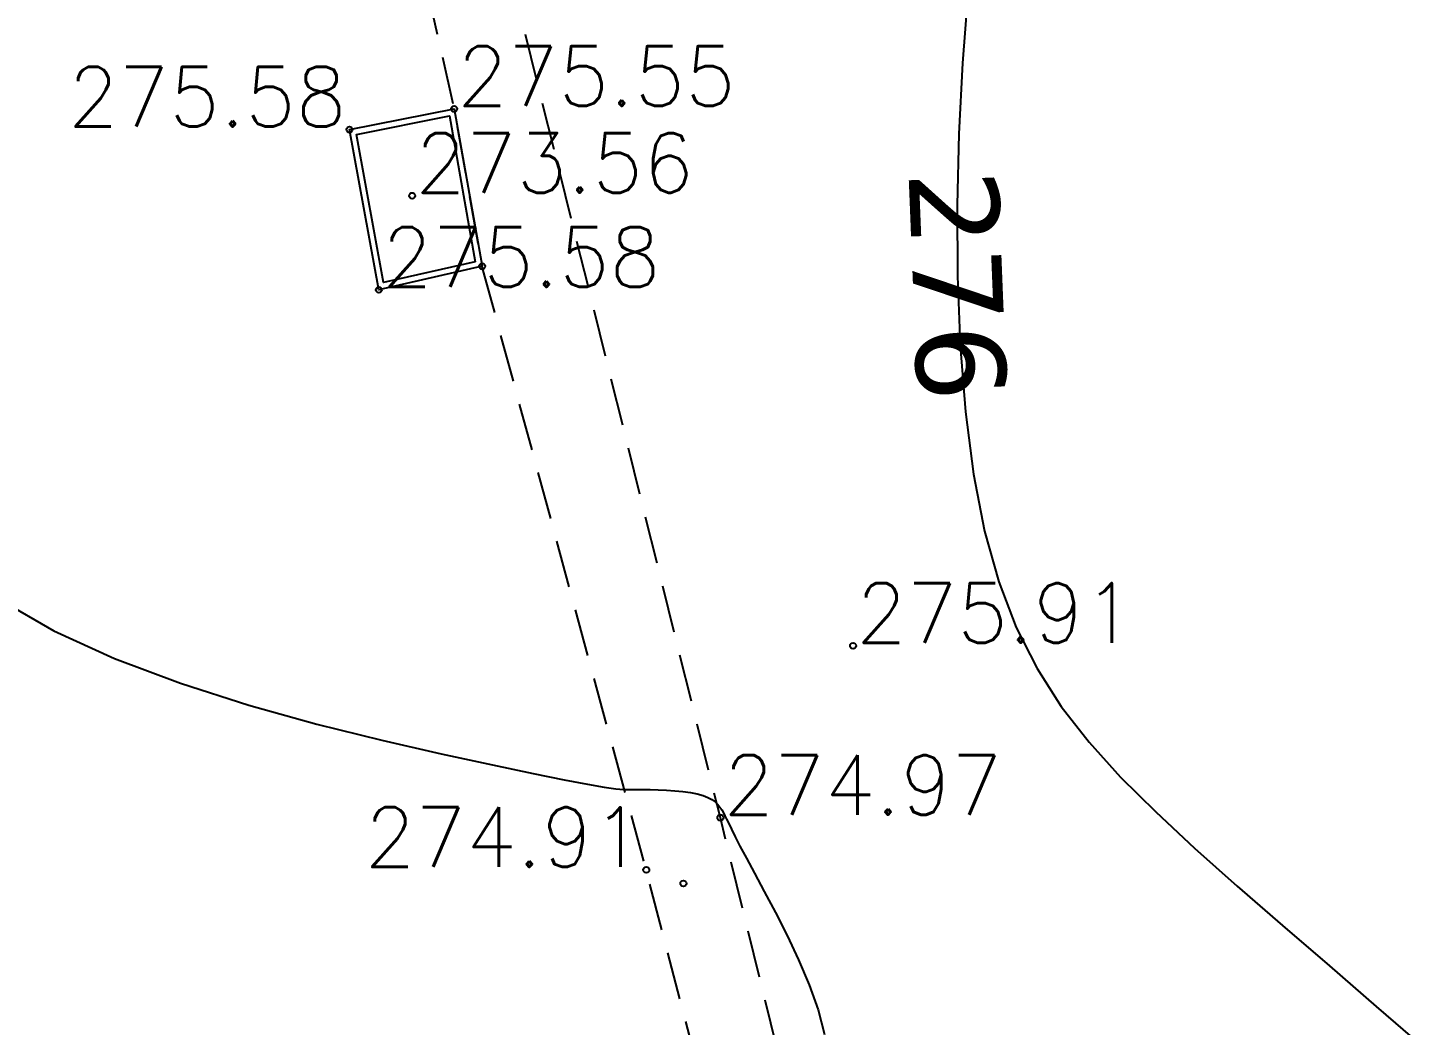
# Model space of a CAD drawing. Extents: x 524954 to 526204, y 9523489 to 9524010.
# Drawn here: x 525585.69 to 525609.05, y 9523660.49 to 9523677.2 of the extents above; entities that cross this region are included whole.
import ezdxf
from ezdxf.enums import TextEntityAlignment as Align

# ---------------------------------------------------------------- set-up
doc = ezdxf.new("R2010")
doc.units = 0
doc.header["$PDMODE"] = 33
doc.header["$PDSIZE"] = 0.1
doc.linetypes.add('CACHE2', pattern=[4.7625, 3.175, -1.5875])
for name, color, linetype in [('Caniveau', 5, 'CACHE2'), ('CN_02_00', 4, 'Continuous'), ('CN_05_00', 6, 'Continuous'), ('Cotation Courbes de niveau', 7, 'Continuous'), ('TopoAlt', 3, 'Continuous'), ('TOPOJIS', 7, 'Continuous')]:
    doc.layers.add(name, color=color, linetype=linetype)
doc.styles.add('Simplex 1.0', font='Simplex.shx', dxfattribs={"width": 0.99, "height": 1})
doc.styles.add('Verdana 1.0', font='verdana.ttf', dxfattribs={"width": 0.99, "height": 1})

# ---------------------------------------------------------------- blocks, each defined once
blk = doc.blocks.new('TCPOINT M')
at = {"color": 0}
blk.add_point((0, 0), dxfattribs=at)
at = {"layer": 'TopoAlt', "style": 'Simplex 1.0', "width": 0.99}
blk.add_attdef('ALT', (0.15, 0.15), '', height=1, dxfattribs=at)

msp = doc.modelspace()

# ---------------------------------------------------------------- linework, layer by layer
at = {"layer": 'Caniveau', "ltscale": 0.25, "flags": 128}
for points in [[(525597.213, 9523658.632), (525596.049, 9523663.095), (525593.299, 9523673.207), (525592.831, 9523675.844), (525591.953, 9523679.778), (525585.746, 9523702.035)], [(525598.516, 9523658.987), (525597.291, 9523663.969), (525593.69, 9523678.437), (525593.3, 9523679.958), (525593.033, 9523681.042)]]:
    msp.add_lwpolyline(points, dxfattribs=at)
at = {"layer": 'Caniveau', "linetype": 'ByBlock', "flags": 128}
for points in [[(525593.299, 9523673.207), (525591.568, 9523672.813), (525591.077, 9523675.497), (525592.831, 9523675.844), (525593.299, 9523673.207), (525593.299, 9523673.207)], [(525593.184, 9523673.283), (525591.648, 9523672.933), (525591.193, 9523675.418), (525592.751, 9523675.726)]]:
    msp.add_lwpolyline(points, close=True, dxfattribs=at)
at = {"layer": 'CN_02_00', "elevation": 276, "flags": 128}
msp.add_lwpolyline([(525601.436, 9523677.764), (525601.345, 9523676.612), (525601.284, 9523675.428), (525601.255, 9523674.231), (525601.262, 9523673.043), (525601.308, 9523671.883), (525601.397, 9523670.771), (525601.532, 9523669.727), (525601.717, 9523668.772), (525601.955, 9523667.92), (525602.247, 9523667.158), (525602.596, 9523666.469), (525603.002, 9523665.833), (525603.468, 9523665.232), (525603.994, 9523664.649), (525604.583, 9523664.065), (525605.236, 9523663.461), (525605.951, 9523662.824), (525606.71, 9523662.161), (525607.493, 9523661.485), (525608.279, 9523660.808), (525609.047, 9523660.142)], dxfattribs=at)
at = {"layer": 'CN_05_00', "elevation": 275, "flags": 128}
msp.add_lwpolyline([(525585.235, 9523667.614), (525586.121, 9523667.1), (525587.139, 9523666.637), (525588.243, 9523666.223), (525589.388, 9523665.857), (525590.528, 9523665.538), (525591.619, 9523665.266), (525592.614, 9523665.038), (525593.47, 9523664.853), (525594.152, 9523664.71), (525594.675, 9523664.605), (525595.062, 9523664.53), (525595.341, 9523664.482), (525595.537, 9523664.454), (525595.674, 9523664.442), (525595.779, 9523664.439), (525595.877, 9523664.44), (525595.988, 9523664.44), (525596.114, 9523664.439), (525596.248, 9523664.436), (525596.388, 9523664.43), (525596.528, 9523664.421), (525596.663, 9523664.408), (525596.79, 9523664.39), (525596.903, 9523664.368), (525597, 9523664.341), (525597.08, 9523664.31), (525597.147, 9523664.274), (525597.202, 9523664.234), (525597.246, 9523664.192), (525597.283, 9523664.147), (525597.314, 9523664.1), (525597.341, 9523664.052), (525597.367, 9523664.001), (525597.395, 9523663.943), (525597.43, 9523663.87), (525597.476, 9523663.775), (525597.537, 9523663.651), (525597.619, 9523663.492), (525597.726, 9523663.29), (525597.861, 9523663.038), (525598.026, 9523662.733), (525598.213, 9523662.382), (525598.408, 9523661.997), (525598.601, 9523661.589), (525598.778, 9523661.169), (525598.927, 9523660.748), (525599.037, 9523660.338)], dxfattribs=at)

# ---------------------------------------------------------------- block references
at = {"layer": 'TOPOJIS'}
ref = msp.add_blockref('TCPOINT M', (525592.831, 9523675.844, 275.55), dxfattribs=at)
ref.add_attrib('ALT', '275.55', (525592.881, 9523675.894, 275.55), dxfattribs={"layer": 'TopoAlt', "height": 1, "style": 'Simplex 1.0', "width": 0.99})
ref = msp.add_blockref('TCPOINT M', (525591.077, 9523675.497, 275.58), dxfattribs=at)
ref.add_attrib('ALT', '275.58', dxfattribs={"layer": 'TopoAlt', "height": 1, "style": 'Simplex 1.0', "width": 0.99}).set_placement((525591.027, 9523675.547, 275.58), align=Align.RIGHT)
ref = msp.add_blockref('TCPOINT M', (525592.127, 9523674.39, 273.56), dxfattribs=at)
ref.add_attrib('ALT', '273.56', (525592.177, 9523674.44, 273.56), dxfattribs={"layer": 'TopoAlt', "height": 1, "style": 'Simplex 1.0', "width": 0.99})
ref = msp.add_blockref('TCPOINT M', (525591.568, 9523672.813, 275.58), dxfattribs=at)
ref.add_attrib('ALT', '275.58', (525591.618, 9523672.863, 275.58), dxfattribs={"layer": 'TopoAlt', "height": 1, "style": 'Simplex 1.0', "width": 0.99})
for p in [(525593.299, 9523673.207, 275.58), (525596.671, 9523662.867, 273.78)]:
    msp.add_blockref('TCPOINT M', p, dxfattribs=at)
ref = msp.add_blockref('TCPOINT M', (525599.513, 9523666.849, 275.91), dxfattribs=at)
ref.add_attrib('ALT', '275.91', (525599.563, 9523666.899, 275.91), dxfattribs={"layer": 'TopoAlt', "height": 1, "style": 'Simplex 1.0', "width": 0.99})
ref = msp.add_blockref('TCPOINT M', (525597.291, 9523663.969, 274.97), dxfattribs=at)
ref.add_attrib('ALT', '274.97', (525597.341, 9523664.019, 274.97), dxfattribs={"layer": 'TopoAlt', "height": 1, "style": 'Simplex 1.0', "width": 0.99})
ref = msp.add_blockref('TCPOINT M', (525596.049, 9523663.095, 274.91), dxfattribs=at)
ref.add_attrib('ALT', '274.91', dxfattribs={"layer": 'TopoAlt', "height": 1, "style": 'Simplex 1.0', "width": 0.99}).set_placement((525595.999, 9523663.145, 274.91), align=Align.RIGHT)

# ---------------------------------------------------------------- texts
at = {"layer": 'Cotation Courbes de niveau', "style": 'Verdana 1.0', "width": 0.99}
msp.add_text('276', height=1.5, rotation=272.2775, dxfattribs=at).set_placement((525601.268, 9523672.885, 276), align=Align.MIDDLE_CENTER)

doc.saveas('drawing.dxf')
